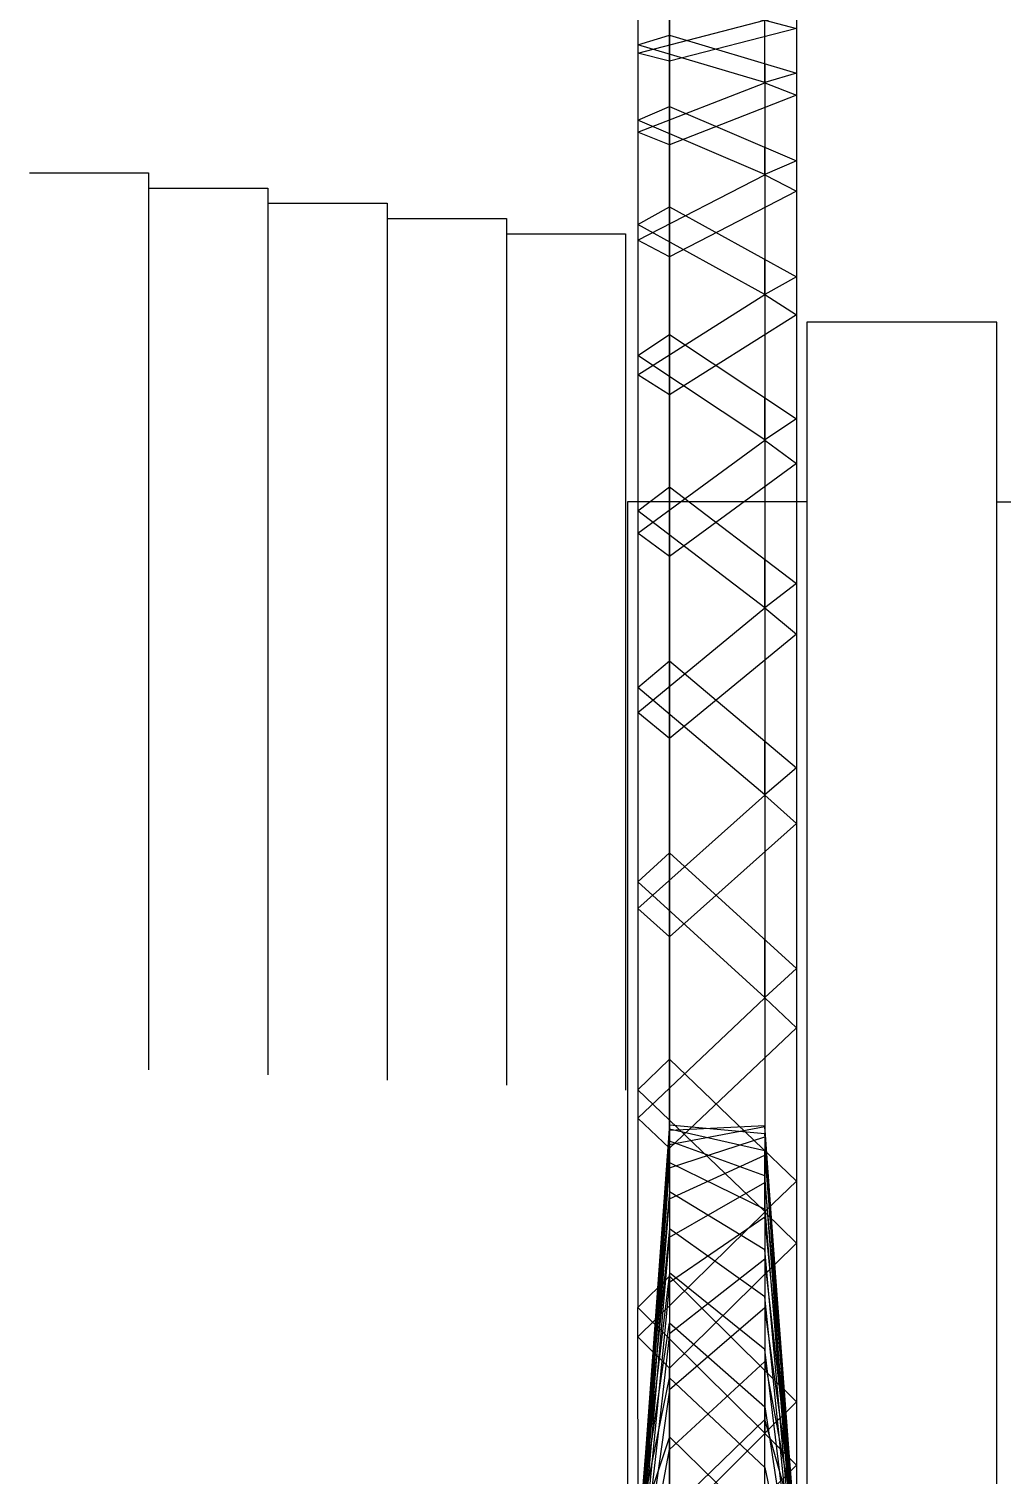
# Model space of a CAD drawing. Header units: millimetres. Extents: x -300 to 383236, y -195106 to -144646.
# Drawn here: x 27612.2 to 27720.8, y -163190.1 to -163029 of the extents above; entities that cross this region are included whole.
import ezdxf

# ---------------------------------------------------------------- set-up
doc = ezdxf.new("R2010")
doc.units = ezdxf.units.MM
doc.header["$LTSCALE"] = 60
doc.layers.add('EQUIPMENT', color=253, linetype='Continuous', lineweight=0)

# ---------------------------------------------------------------- blocks, each defined once
blk = doc.blocks.new('A$Cc6299706')
at = {"layer": 'EQUIPMENT', "lineweight": -3}
blk.add_lwpolyline([(-44964.73458277179, 31713.33238553799, 1.000000487800738), (-43530.33098020428, 32097.67504573001, 1.000000487800748)], format="xyb", close=True, dxfattribs=at)
for points in [[(-43656.33441273286, 31954.38549800888), (-43656.33441273286, 32082.03816703796), (-43659.87101079011, 32081.96761146573), (-43645.7246185611, 32081.67656973035)], [(-43659.87101079011, 32081.96761146573), (-43659.87101079011, 32080.43302777009), (-43659.87101079011, 32075.42358214287), (-43659.87101079011, 32067.01864960279), (-43659.87101079011, 32055.39461908046), (-43659.87101079011, 32040.77197673901), (-43659.86219134359, 32023.45058376035)], [(-43645.7246185611, 32073.31573442295), (-43645.7246185611, 32071.20788670304), (-43645.7246185611, 32078.16643001269), (-43642.18802050385, 32078.73087459042), (-43656.33441273286, 32081.00629179431), (-43659.87101079011, 32080.43302777009), (-43645.7246185611, 32078.16643001269)], [(-43656.33441273286, 32081.00629179431), (-43656.33441273286, 31954.99403981921)], [(-43645.7246185611, 32079.30413861464), (-43645.7246185611, 32078.16643001269), (-43645.7246185611, 32081.67656973035), (-43642.18802050385, 32081.74712530257), (-43642.18802050385, 32078.73087459042), (-43642.18802050385, 32072.26622028627), (-43642.18802050385, 32062.46781519496), (-43642.18802050385, 32049.53850658664), (-43642.18802050385, 32033.73405841061), (-43642.18802050385, 32015.37197074179), (-43642.18802050385, 31994.80502144127), (-43642.18802050385, 31972.4477244958), (-43642.18802050385, 31948.74987167823), (-43642.18802050385, 31924.17007420801), (-43642.18802050385, 31899.40506836069), (-43645.7246185611, 31902.72999970133)], [(-43656.33441273286, 32079.5422636709), (-43656.33441273286, 31952.79799763406)], [(-43645.7246185611, 32071.20788670304), (-43659.87101079011, 32075.42358214287), (-43656.33441273286, 32076.47309627956), (-43642.18802050385, 32072.26622028627), (-43645.7246185611, 32071.20788670304), (-43645.7246185611, 32060.95087039233)], [(-43656.33441273286, 32076.47309627956), (-43656.33441273286, 31954.59716472549)], [(-43656.33441273286, 32073.5891372653), (-43656.33441273286, 31950.24917758779)], [(-43645.7246185611, 32060.95087039233), (-43659.87101079011, 32067.01864960279), (-43656.33441273286, 32068.53559440542), (-43642.18802050385, 32062.46781519496), (-43645.7246185611, 32060.95087039233), (-43645.7246185611, 32047.58940890421)], [(-43656.33441273286, 32068.53559440542), (-43656.33441273286, 31953.20369217427)], [(-43656.33441273286, 32064.27580173298), (-43656.33441273286, 31946.79195454928)], [(-43645.7246185611, 32063.98475999759), (-43645.7246185611, 32060.95087039233)], [(-43727.72783236741, 32061.15371766246), (-43714.42810700498, 32061.15371766246), (-43714.42810700498, 31961.15001349493)], [(-43714.42810700498, 32059.45156448278), (-43701.12838164254, 32059.45156448278), (-43701.12838164254, 31960.58556891723)], [(-43701.12838164254, 32057.7494113031), (-43687.82865628011, 32057.7494113031), (-43687.82865628011, 31960.0211243395)], [(-43645.7246185611, 32047.58940890421), (-43659.87101079011, 32055.39461908046), (-43656.33441273286, 32057.34371676289), (-43642.18802050385, 32049.53850658664), (-43645.7246185611, 32047.58940890421), (-43645.7246185611, 32031.38808563446)], [(-43656.33441273286, 32057.34371676289), (-43656.33441273286, 31950.84889995163)], [(-43687.82865628011, 32056.05607756997), (-43674.52893091767, 32056.05607756997), (-43674.52893091767, 31959.44786031525)], [(-43674.52893091767, 32054.35392439029), (-43661.22920555524, 32054.35392439029), (-43661.22920555524, 31958.88341573755)], [(-43656.33441273286, 32051.78746545101), (-43656.33441273286, 31942.49688409072)], [(-43645.7246185611, 32051.48760426907), (-43645.7246185611, 32047.58940890421)], [(-43645.7246185611, 32051.48760426907), (-43645.7246185611, 32047.58940890421)], [(-43645.7246185611, 32051.48760426907), (-43645.7246185611, 32047.58940890421)], [(-43619.83072355838, 31843.70144409734), (-43619.83072355838, 32044.50260261983), (-43641.03267300884, 32044.50260261983), (-43641.03267300884, 31864.90339354782)], [(-43645.7246185611, 32031.38808563446), (-43659.87101079011, 32040.77197673901), (-43656.33441273286, 32043.11794951513), (-43642.18802050385, 32033.73405841061), (-43645.7246185611, 32031.38808563446), (-43645.7246185611, 32012.67322010458)], [(-43656.33441273286, 32043.11794951513), (-43656.33441273286, 31947.56806584362)], [(-43656.33441273286, 32036.38871181519), (-43656.33441273286, 31937.44334123087)], [(-43645.7246185611, 32036.08003118674), (-43645.7246185611, 32031.38808563446)], [(-43645.7246185611, 32036.08003118674), (-43645.7246185611, 32031.38808563446)], [(-43645.7246185611, 32036.08003118674), (-43645.7246185611, 32031.38808563446)], [(-43645.7246185611, 32036.08003118674), (-43645.7246185611, 32031.38808563446)], [(-43645.7246185611, 32036.08003118674), (-43645.7246185611, 32031.38808563446)], [(-43645.7246185611, 32012.67322010458), (-43659.87101079011, 32023.45058376035), (-43656.33441273286, 32026.14051495104), (-43642.18802050385, 32015.37197074179), (-43645.7246185611, 32012.67322010458), (-43645.7246185611, 31991.81522906864)], [(-43656.33441273286, 32026.14051495104), (-43656.33441273286, 31943.4405648691)], [(-43641.03267300884, 32024.47363955744), (-43661.02635828512, 32024.47363955744), (-43661.02635828512, 31784.52295790242), (-43641.03267300884, 31784.52295790242)], [(-43619.83072355838, 32024.47363955744), (-43599.82821883557, 32024.47363955744)], [(-43659.87101079011, 32023.45058376035), (-43659.86219134359, 32003.77439855902)], [(-43656.33441273286, 32018.37058256091), (-43656.33441273286, 31931.74597877452)], [(-43645.7246185611, 32018.06190193248), (-43645.7246185611, 32012.67322010458)], [(-43645.7246185611, 32018.06190193248), (-43645.7246185611, 32012.67322010458)], [(-43645.7246185611, 32018.06190193248), (-43645.7246185611, 32012.67322010458)], [(-43645.7246185611, 32018.06190193248), (-43645.7246185611, 32012.67322010458)], [(-43645.7246185611, 32018.06190193248), (-43645.7246185611, 32012.67322010458)], [(-43645.7246185611, 32018.06190193248), (-43645.7246185611, 32012.67322010458)], [(-43645.7246185611, 32018.06190193248), (-43645.7246185611, 32012.67322010458)], [(-43645.7246185611, 31991.81522906864), (-43659.87101079011, 32003.77439855902), (-43656.33441273286, 32006.76419093162), (-43642.18802050385, 31994.80502144127), (-43645.7246185611, 31991.81522906864), (-43645.7246185611, 31969.22862651349)], [(-43656.33441273286, 32006.76419093162), (-43656.33441273286, 31938.53695260019)], [(-43659.87101079011, 32003.77439855902), (-43659.86219134359, 31982.1226573357)], [(-43656.33441273286, 31998.09467499577), (-43656.33441273286, 31925.50181063353)], [(-43645.7246185611, 31997.79481381383), (-43645.7246185611, 31991.81522906864)], [(-43645.7246185611, 31997.79481381383), (-43645.7246185611, 31991.81522906864)], [(-43645.7246185611, 31997.79481381383), (-43645.7246185611, 31991.81522906864)], [(-43645.7246185611, 31997.79481381383), (-43645.7246185611, 31991.81522906864)], [(-43645.7246185611, 31997.79481381383), (-43645.7246185611, 31991.81522906864)], [(-43645.7246185611, 31997.79481381383), (-43645.7246185611, 31991.81522906864)], [(-43645.7246185611, 31997.79481381383), (-43645.7246185611, 31991.81522906864)], [(-43645.7246185611, 31997.79481381383), (-43645.7246185611, 31991.81522906864)], [(-43645.7246185611, 31997.79481381383), (-43645.7246185611, 31991.81522906864)], [(-43645.7246185611, 31969.22862651349), (-43659.87101079011, 31982.1226573357), (-43656.33441273286, 31985.3505747645), (-43642.18802050385, 31972.4477244958), (-43645.7246185611, 31969.22862651349), (-43645.7246185611, 31945.35438476539), (-43659.87101079011, 31958.93633241671), (-43656.33441273286, 31962.33181932954), (-43642.18802050385, 31948.74987167823), (-43645.7246185611, 31945.35438476539), (-43645.7246185611, 31920.66875393684), (-43645.7246185611, 31927.67139447913)], [(-43656.33441273286, 31985.3505747645), (-43656.33441273286, 31932.96306239524)], [(-43659.87101079011, 31982.1226573357), (-43659.86219134359, 31958.93633241671)], [(-43656.33441273286, 31975.96668365998), (-43656.33441273286, 31918.84312850582)], [(-43645.7246185611, 31975.67564192459), (-43645.7246185611, 31969.22862651349)], [(-43645.7246185611, 31975.67564192459), (-43645.7246185611, 31969.22862651349)], [(-43645.7246185611, 31975.67564192459), (-43645.7246185611, 31969.22862651349)], [(-43645.7246185611, 31975.67564192459), (-43645.7246185611, 31969.22862651349)], [(-43645.7246185611, 31975.67564192459), (-43645.7246185611, 31969.22862651349)], [(-43645.7246185611, 31975.67564192459), (-43645.7246185611, 31969.22862651349)], [(-43645.7246185611, 31975.67564192459), (-43645.7246185611, 31969.22862651349)], [(-43645.7246185611, 31975.67564192459), (-43645.7246185611, 31969.22862651349)], [(-43645.7246185611, 31975.67564192459), (-43645.7246185611, 31969.22862651349)], [(-43645.7246185611, 31975.67564192459), (-43645.7246185611, 31969.22862651349)], [(-43645.7246185611, 31975.67564192459), (-43645.7246185611, 31969.22862651349)], [(-43656.33441273286, 31962.33181932954), (-43656.33441273286, 31926.82472761256)], [(-43659.87101079011, 31958.93633241671), (-43659.85337189706, 31934.67403502144)], [(-43659.84455245054, 31909.61798743876), (-43656.33441273286, 31932.96306239524), (-43645.7246185611, 31923.59681018376), (-43642.18802050385, 31900.46340194393)], [(-43642.18802050385, 31900.98374928902), (-43645.7246185611, 31929.97327002265), (-43656.33441273286, 31938.53695260019), (-43659.84455245054, 31909.36222348946)], [(-43659.84455245054, 31908.03930651046), (-43656.33441273286, 31950.84889995163), (-43645.7246185611, 31945.61896816122), (-43642.18802050385, 31902.9240275249)], [(-43642.18802050385, 31905.13770860313), (-43645.7246185611, 31954.02390070127), (-43656.33441273286, 31954.99403981921), (-43659.84455245054, 31906.09020882803)], [(-43659.84455245054, 31903.85888885673), (-43656.33441273286, 31950.24917758779), (-43645.7246185611, 31953.7064006263), (-43642.18802050385, 31907.24555632305)], [(-43642.18802050385, 31908.86833448398), (-43645.7246185611, 31944.72820406199), (-43656.33441273286, 31937.44334123087), (-43659.84455245054, 31901.75104113684)], [(-43659.84455245054, 31900.11944352936), (-43656.33441273286, 31918.84312850582), (-43645.7246185611, 31928.65917249014), (-43642.18802050385, 31909.71500135055)], [(-43642.18802050385, 31902.22729124928), (-43645.7246185611, 31941.09459209295), (-43656.33441273286, 31947.56806584362), (-43659.84455245054, 31908.55965385553)], [(-43659.84455245054, 31906.78694510365), (-43656.33441273286, 31954.59716472549), (-43645.7246185611, 31952.15417803758), (-43642.18802050385, 31904.39687509487)], [(-43642.18802050385, 31906.57527838701), (-43645.7246185611, 31954.81765088868), (-43656.33441273286, 31952.79799763406), (-43659.84455245054, 31904.60854181154)], [(-43659.84455245054, 31902.41249962636), (-43656.33441273286, 31942.49688409072), (-43645.7246185611, 31948.61757998033), (-43642.18802050385, 31908.40090381804)], [(-43642.18802050385, 31909.5297929735), (-43645.7246185611, 31934.64757668185), (-43656.33441273286, 31925.50181063353), (-43659.84455245054, 31900.5868741953)], [(-43642.18802050385, 31903.64722214012), (-43645.7246185611, 31949.331955149), (-43656.33441273286, 31953.20369217427), (-43659.84455245054, 31907.43958414662)], [(-43656.33441273286, 31952.41876143338), (-43656.33441273286, 31911.90222408921)], [(-43645.7246185611, 31951.63383069252), (-43645.7246185611, 31952.14535859106), (-43645.7246185611, 31948.61757998033)], [(-43645.7246185611, 31945.61896816122), (-43645.7246185611, 31952.14535859106), (-43645.7246185611, 31949.331955149)], [(-43645.7246185611, 31952.14535859106), (-43645.7246185611, 31945.35438476539)], [(-43645.7246185611, 31952.14535859106), (-43645.7246185611, 31945.35438476539)], [(-43642.18802050385, 31901.57465220628), (-43645.7246185611, 31935.8470214095), (-43656.33441273286, 31943.4405648691), (-43659.84455245054, 31909.0094456284)], [(-43642.18802050385, 31909.24757068463), (-43645.7246185611, 31940.04507795627), (-43656.33441273286, 31931.74597877452), (-43659.84455245054, 31901.13367987996)], [(-43645.7246185611, 31895.61270635419), (-43645.7246185611, 31902.72999970133), (-43645.7246185611, 31920.66875393684), (-43642.18802050385, 31924.17007420801), (-43656.33441273286, 31938.16653584606), (-43659.87101079011, 31934.67403502144)], [(-43656.33441273286, 31938.16653584606), (-43656.33441273286, 31920.23660105704)], [(-43659.84455245054, 31909.77673747625), (-43656.33441273286, 31926.82472761256), (-43645.7246185611, 31916.8411141442), (-43642.18802050385, 31900.0224296176), (-43647.49732731299, 31904.5027084532), (-43642.18802050385, 31899.66965175651), (-43645.7246185611, 31909.83847360192), (-43656.33441273286, 31920.23660105704), (-43659.84455245054, 31909.8296541554), (-43659.87101079011, 31934.67403502144), (-43645.7246185611, 31920.66875393684)], [(-43642.18802050385, 31884.65895376787), (-43645.7246185611, 31881.13117515716), (-43659.87101079011, 31895.23347015354), (-43656.33441273286, 31898.75242931773), (-43656.33441273286, 31906.26659775859), (-43656.33441273286, 31927.91833898188)], [(-43645.7246185611, 31923.59681018376), (-43645.7246185611, 31927.67139447913), (-43645.7246185611, 31922.19451818599)], [(-43642.18802050385, 31909.80319581584), (-43645.7246185611, 31922.19451818599), (-43656.33441273286, 31911.90222408921), (-43659.84455245054, 31899.73138788222)]]:
    blk.add_lwpolyline(points, dxfattribs=at)
for points in [[(-43659.87101079011, 32074.49754025754), (-43645.7246185611, 32078.14879111965), (-43642.18802050385, 32077.24038812738), (-43656.33441273286, 32073.5891372653)], [(-43645.7246185611, 32071.20788670304), (-43645.7246185611, 32073.31573442295)], [(-43659.87101079011, 32065.66045483768), (-43645.7246185611, 32071.19024780999), (-43642.18802050385, 32069.80559470529), (-43656.33441273286, 32064.27580173298)], [(-43645.7246185611, 32060.95087039233), (-43645.7246185611, 32063.98475999759)], [(-43645.7246185611, 32060.95087039233), (-43645.7246185611, 32063.98475999759)], [(-43659.87101079011, 32053.62191032858), (-43645.7246185611, 32060.92441205277), (-43642.18802050385, 32059.09878662172), (-43656.33441273286, 32051.78746545101)], [(-43645.7246185611, 32047.58940890421), (-43645.7246185611, 32051.48760426907)], [(-43645.7246185611, 32047.58940890421), (-43645.7246185611, 32051.48760426907)], [(-43659.87101079011, 32038.62003178646), (-43645.7246185611, 32047.56295056465), (-43642.18802050385, 32045.32281114683), (-43656.33441273286, 32036.38871181519)], [(-43645.7246185611, 32031.38808563446), (-43645.7246185611, 32036.08003118674)], [(-43645.7246185611, 32031.38808563446), (-43645.7246185611, 32036.08003118674)], [(-43659.87101079011, 32020.9723192863), (-43645.7246185611, 32031.35280784838), (-43642.18802050385, 32028.7598905695), (-43656.33441273286, 32018.37058256091)], [(-43645.7246185611, 32012.67322010458), (-43645.7246185611, 32018.06190193248)], [(-43645.7246185611, 32012.67322010458), (-43645.7246185611, 32018.06190193248)], [(-43659.87101079011, 32001.00509234962), (-43645.7246185611, 32012.63794231847), (-43642.18802050385, 32009.72752496462), (-43656.33441273286, 31998.09467499577)], [(-43645.7246185611, 31991.81522906864), (-43645.7246185611, 31997.79481381383)], [(-43645.7246185611, 31991.81522906864), (-43645.7246185611, 31997.79481381383)], [(-43659.87101079011, 31979.12404551658), (-43645.7246185611, 31991.77113183601), (-43642.18802050385, 31988.61376997943), (-43656.33441273286, 31975.96668365998)], [(-43645.7246185611, 31969.22862651349), (-43645.7246185611, 31975.67564192459)], [(-43645.7246185611, 31969.22862651349), (-43645.7246185611, 31975.67564192459)], [(-43659.87101079011, 31955.77015111358), (-43645.7246185611, 31969.18452928086), (-43642.18802050385, 31965.82432015413), (-43656.33441273286, 31952.41876143338)], [(-43654.57052342749, 31904.5027084532), (-43659.84455245054, 31903.12687479502), (-43656.33441273286, 31946.79195454928), (-43645.7246185611, 31951.63383069252), (-43642.18802050385, 31907.85409813341), (-43647.49732731299, 31904.5027084532), (-43642.18802050385, 31905.86972266487), (-43645.7246185611, 31954.92348424702), (-43656.33441273286, 31954.38549800888), (-43659.84455245054, 31905.35819476629)], [(-43645.7246185611, 31945.35438476539), (-43645.7246185611, 31952.14535859106)], [(-43645.7246185611, 31945.35438476539), (-43645.7246185611, 31952.14535859106)], [(-43645.7246185611, 31945.35438476539), (-43645.7246185611, 31952.14535859106)], [(-43659.87101079011, 31931.39320091346), (-43645.7246185611, 31945.30146808624), (-43642.18802050385, 31941.82660615469), (-43656.33441273286, 31927.91833898188)], [(-43642.18802050385, 31917.08805864696), (-43645.7246185611, 31920.61583725769), (-43659.87101079011, 31906.48708392175), (-43656.33441273286, 31902.95930531101)]]:
    blk.add_lwpolyline(points, close=True, dxfattribs=at)
for centre, radius, start, end in [((-44247.53287522933, 31905.50406548548), 742.5013426759994, 14.99979961845801, 194.9998555176071), ((-44247.53287522933, 31905.50406548548), 742.5013426759994, 14.99979961845801, 194.9998555176071), ((-44247.53287522933, 31905.50406548548), 742.5013426759994, 14.99979961845801, 194.9998555176071), ((-44247.53287522933, 31905.50406548548), 742.5013426759994, 14.99979961845801, 194.9998555176071), ((-44247.53268774675, 31905.50336578251), 742.5013426760025, 194.999799618458, 14.99985551760711), ((-44247.53268774675, 31905.50336578251), 742.5013426760025, 194.999799618458, 14.99985551760711), ((-44247.53268774675, 31905.50336578251), 742.5013426760025, 194.999799618458, 14.99985551760711), ((-44247.53268774675, 31905.50336578251), 742.5013426760025, 194.999799618458, 14.99985551760711)]:
    blk.add_arc(centre, radius, start, end, dxfattribs=at)
blk = doc.blocks.new('A$C44261593')
h = blk.add_hatch()
h.set_pattern_fill('ANSI31', color=253, scale=100)
h.set_pattern_definition([(45, (0, -50460), (-224.5064030267288, 224.5064030267288), [])])
edge = h.paths.add_edge_path()
edge.add_line((-58347.03448275906, -14255.99999999784), (-58347.03448275906, -14055.99999999784))
edge.add_line((-58347.03448275906, -14055.99999999784), (-57547.03448275907, -14055.99999999784))
edge.add_line((-57547.03448275907, -14055.99999999784), (-57547.03448275903, -15055.99999999784))
edge.add_line((-57547.03448275904, -15055.99999999783), (-60547.03448275929, -15055.99999999783))
edge.add_line((-60547.03448275929, -15055.99999999783), (-60547.03448275928, -31055.99999999888))
edge.add_line((-60547.03448275928, -31055.99999999888), (-57647.03468275907, -31055.99999999888))
edge.add_line((-57647.03468275907, -31055.99999999887), (-57647.03468275905, -32267.99999999769))
edge.add_line((-57647.03468275907, -32267.99999999769), (-43347.03448275926, -32267.99999999769))
edge.add_line((-43347.03448275926, -32267.99999999769), (-43347.03448275928, -29255.99999999888))
edge.add_line((-43347.03448275926, -29255.99999999888), (-34347.0344827582, -29255.99999999888))
edge.add_line((-34347.0344827582, -29255.99999999888), (-34347.0344827582, -14205.99999999763))
edge.add_line((-34347.0344827582, -14205.99999999763), (-33547.03448275823, -14205.99999999762))
edge.add_line((-33547.03448275823, -14205.99999999762), (-33547.03448275822, -29255.99999999888))
edge.add_line((-33547.03448275822, -29255.99999999888), (-30497.0344827582, -29255.99999999888))
edge.add_line((-30497.0344827582, -29255.99999999888), (-30497.0344827582, -30055.99999999888))
edge.add_line((-30497.0344827582, -30055.99999999888), (-30547.03448275923, -30055.99999999888))
edge.add_line((-30547.03448275923, -30055.99999999888), (-30547.03448275923, -34905.9999999999))
edge.add_line((-30547.03448275923, -34905.9999999999), (-30569.23641186631, -34905.9999999999))
edge.add_arc((-31589.7226567235, -35133.68817394561), 1045.578347374057, 12.57767129039533, 76.57872908946486)
edge.add_line((-31347.03448275924, -34116.66480611409), (-31347.03448275923, -30055.99999999888))
edge.add_line((-31347.03448275925, -30055.99999999888), (-42547.03448275928, -30055.99999999888))
edge.add_line((-42547.03448275928, -30055.99999999888), (-42547.03448275928, -34905.9999999999))
edge.add_line((-42547.03448275928, -34905.9999999999), (-43347.03448275928, -34905.9999999999))
edge.add_line((-43347.03448275928, -34905.9999999999), (-43347.03448275928, -33067.9999999977))
edge.add_line((-43347.03448275928, -33067.9999999977), (-57647.03468275907, -33067.99999999772))
edge.add_line((-57647.03468275905, -33067.99999999772), (-57647.03468275908, -34905.99999999993))
edge.add_line((-57647.03468275908, -34905.99999999993), (-58447.03468275908, -34905.99999999993))
edge.add_line((-58447.03468275908, -34905.99999999993), (-58447.03468275907, -31855.99999999887))
edge.add_line((-58447.03468275907, -31855.99999999887), (-66197.03448276047, -31855.99999999887))
edge.add_line((-66197.03448276047, -31855.99999999887), (-66197.03448276047, -31055.99999999887))
edge.add_line((-66197.03448276047, -31055.99999999887), (-61347.03448275925, -31055.99999999888))
edge.add_line((-61347.03448275925, -31055.99999999887), (-61347.03448275926, -14255.99999999784))
edge.add_line((-61347.03448275926, -14255.99999999784), (-58347.03448275905, -14255.99999999785))

msp = doc.modelspace()

# ---------------------------------------------------------------- block references
for name, p in [('A$C44261593', (71340, -144646.1343434664)), ('A$Cc6299706', (71340, -195106.1343434664))]:
    msp.add_blockref(name, p)

doc.saveas('drawing.dxf')
